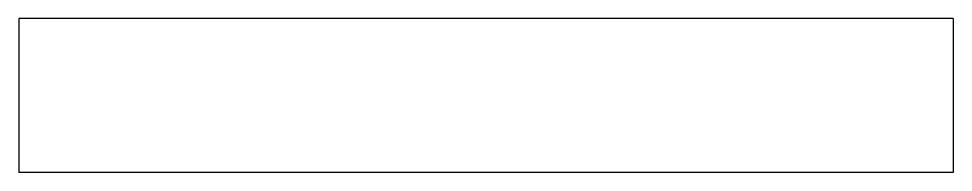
# Model space of a CAD drawing. Header units: millimetres. Extents: x 0 to 1578, y -130 to 130.
import ezdxf

# ---------------------------------------------------------------- set-up
doc = ezdxf.new("R2010")
doc.units = ezdxf.units.MM

msp = doc.modelspace()

# ---------------------------------------------------------------- linework, layer by layer
at = {"color": 7, "linetype": 'Continuous', "lineweight": 25}
for p, q in [((0, 130), (0, -130)), ((1578.4, 130), (0, 130)), ((1578.4, 130), (1578.4, -130)), ((1578.4, -130), (0, -130))]:
    msp.add_line(p, q, dxfattribs=at)

doc.saveas('drawing.dxf')
